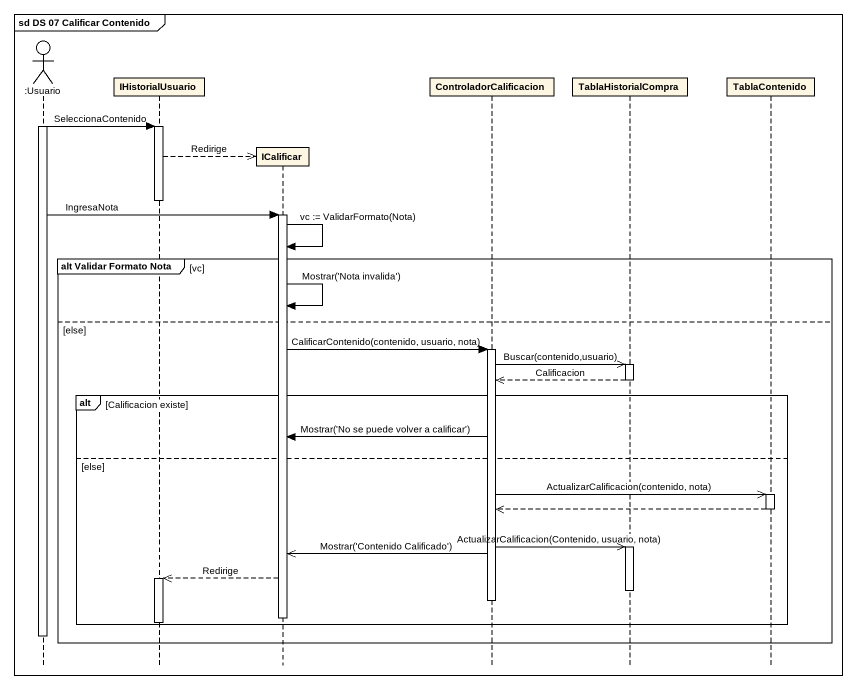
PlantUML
@startuml
mainframe sd DS 07 Calificar Contenido
hide footbox
actor ":Usuario" as Usuario
participant IHistorialUsuario
participant ICalificar
participant ControladorCalificacion
participant TablaHistorialCompra
participant TablaContenido

activate Usuario
Usuario -> IHistorialUsuario : SeleccionaContenido
activate IHistorialUsuario
IHistorialUsuario -->> ICalificar ** : Redirige
deactivate IHistorialUsuario
Usuario -> ICalificar : IngresaNota
activate ICalificar
ICalificar -> ICalificar : vc := ValidarFormato(Nota)
group alt Validar Formato Nota [vc]
  ICalificar -> ICalificar : Mostrar('Nota invalida')
else else
  ICalificar -> ControladorCalificacion : CalificarContenido(contenido, usuario, nota)
  activate ControladorCalificacion
  ControladorCalificacion ->> TablaHistorialCompra : Buscar(contenido,usuario)
  activate TablaHistorialCompra
  TablaHistorialCompra -->> ControladorCalificacion : Calificacion
  deactivate TablaHistorialCompra
  alt Calificacion existe
    ControladorCalificacion -> ICalificar : Mostrar('No se puede volver a calificar')
  else else
    ControladorCalificacion ->> TablaContenido : ActualizarCalificacion(contenido, nota)
    activate TablaContenido
    TablaContenido -->> ControladorCalificacion
    deactivate TablaContenido
    ControladorCalificacion ->> TablaHistorialCompra : ActualizarCalificacion(Contenido, usuario, nota)
    activate TablaHistorialCompra
    ControladorCalificacion ->> ICalificar : Mostrar('Contenido Calificado')
    ICalificar -->> IHistorialUsuario : Redirige
    activate IHistorialUsuario
    deactivate TablaHistorialCompra
    deactivate ControladorCalificacion
    deactivate ICalificar
    deactivate IHistorialUsuario
  end
  deactivate Usuario
end
@enduml
